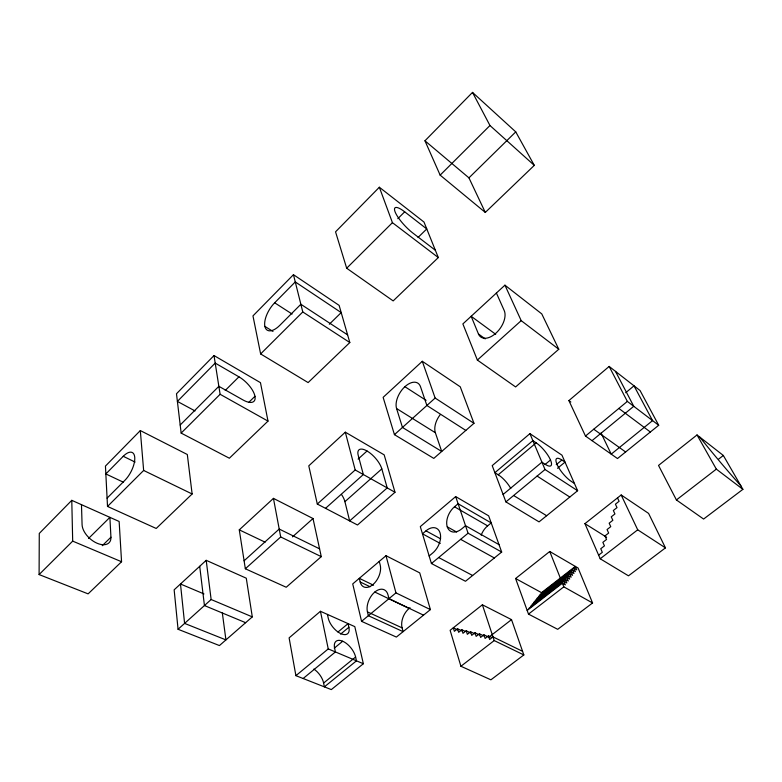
<?xml version="1.0" encoding="UTF-8"?>
<svg xmlns="http://www.w3.org/2000/svg" width="782" height="782" viewBox="0 0 782 782"><rect width="100%" height="100%" fill="white"/><g stroke="black" fill="none" stroke-linecap="round" stroke-linejoin="round"><path stroke-width="1.17" d="M39.1 574.574L39.276 533.441L71.778 500.343L119.147 521.477L121.562 561.74L88.112 593.87L39.1 574.574L72.687 541.124L71.778 500.343M140.32 430.569L105.443 466.082L107.515 506.433L156.214 528.466L192.128 493.98L187.318 454.508L140.32 430.569L143.644 470.451L107.515 506.433M214.014 355.556L176.488 393.757L181.15 433.091L229.361 458.223L268.001 421.107L260.465 382.662L214.014 355.556L220.113 394.284L268.001 421.107M293.455 274.678L252.967 315.889L260.631 353.933L308.118 382.584L349.818 342.536L339.134 305.391L293.455 274.678L302.781 311.95L349.818 342.536M379.348 187.24L335.546 231.834L346.68 268.226L393.17 300.904L438.301 257.561L423.981 222.039L379.348 187.24L392.427 222.665L438.301 257.561M424.958 140.799L472.504 92.403L515.758 131.884L534.292 165.373L485.299 212.43L440.149 175.139L424.958 140.799L468.946 177.866L485.299 212.43M107.085 498.144L124.856 480.363A17.732 7.712 -62.5 0 0 134.758 457.548A17.732 7.712 -62.5 0 0 123.243 456.297L105.844 473.941L123.517 482.279M347.619 334.892L300.865 304.276L279.751 325.39A19.022 9.032 -58.1 0 1 264.893 326.505A19.022 9.032 -58.1 0 1 274.668 302.8L295.264 281.921L341.206 312.605L329.32 324.237M180.192 425.007L218.862 386.318L243.036 399.973A18.445 7.976 44.5 0 0 254.991 396.415A18.445 7.976 44.5 0 0 238.93 376.826L215.197 363.083L177.397 401.401L195.041 410.941M181.15 433.091L220.113 394.284M260.631 353.933L302.781 311.95M346.68 268.226L392.427 222.665M440.149 175.139L489.962 125.511L472.504 92.403M225.236 390.453L238.93 376.826M397.813 218.677L404.695 211.824L426.757 228.94L418.038 237.464M88.561 538.446L109.891 517.352L110.936 537.205L102.266 545.689M468.946 177.866L515.758 131.884M248.93 402.212L254.971 396.298M206.194 560.323L174.151 589.823L178.061 629.275L219.439 645.57L252.293 616.881L246.281 578.201L206.194 560.323L211.14 599.52L178.061 629.275M239.272 529.854L273.446 498.378L313.005 518.525L321.275 556.647L286.222 587.253L245.343 568.768L239.272 529.854L265.118 542.17M345.321 432.182L308.782 465.837L317.297 504.048L357.511 524.996L394.998 492.269L384.177 454.86L345.321 432.182L355.184 469.962L394.998 492.269M422.3 361.294L383.131 397.354L394.441 434.655L433.795 458.389L473.97 423.306L460.256 386.807L422.3 361.294L435.144 398.048L473.97 423.306M504.937 285.176L462.876 323.924L477.372 360.072L515.612 386.943L558.778 349.241L541.77 313.895L504.937 285.176L521.203 320.649L558.778 349.241M244.092 560.792L279.213 529.052L319.574 548.837M358.107 459.083L367.041 451.009M245.343 568.768L280.699 536.96L273.446 498.378M317.297 504.048L355.184 469.962M394.441 434.655L435.144 398.048M477.372 360.072L521.203 320.649M292.488 536.872L313.005 518.525M325.527 508.329L363.337 474.527L358.224 455.378A16.617 6.745 48 0 1 366.944 450.95A16.617 6.745 48 0 1 381.812 468.877L387.217 487.909L349.652 520.91L344.921 501.673A16.334 7.263 47.8 0 0 341.49 494.468M344.921 501.673L381.812 468.877M320.444 611.289L289.105 637.868L295.909 675.668L331.314 689.597L363.356 663.732L354.803 626.626L320.444 611.289L328.245 648.913L363.356 663.732M385.995 555.699L352.721 583.91L361.567 621.338L396.376 637.076L430.403 609.598L419.738 572.883L385.995 555.699L395.956 592.883L430.403 609.598M455.681 496.59L420.296 526.609L431.429 563.529L465.486 581.27L501.682 552.043L488.662 515.837L455.681 496.59L468.066 533.207L501.682 552.043M529.922 433.639L492.21 465.622L505.915 501.897L539.042 521.877L577.624 490.725L561.965 455.173L529.922 433.639L545.025 469.523L577.624 490.725M568.885 400.599L609.158 366.435L640.067 390.541L658.698 425.271L617.487 458.545L585.483 436.053L568.885 400.599L570.85 402.016M429.152 555.963L432.739 552.982A15.278 9.697 -61.8 0 0 440.08 532.943A15.278 9.697 -61.8 0 0 425.985 530.851L422.476 533.823L440.276 543.441M499.014 544.634L465.534 525.709L461.839 528.779A15.454 9.961 -60.5 0 1 447.275 526.912A15.454 9.961 -60.5 0 1 454.489 506.795L458.105 503.745L491.204 522.914L487.636 525.856A15.044 10.078 -60.5 0 0 481.194 535.211M536.169 442.837L532.865 440.637L494.879 472.699L498.232 474.782L536.169 442.837A15.953 4.809 49.9 0 1 550.538 460.099A15.953 4.809 49.9 0 1 545.259 464.352L541.936 462.172L503.1 494.459M338 631.993L348.068 623.616L348.889 627.252L340.62 634.104M625.688 392.75L634.016 385.829L652.569 420.608L611.231 454.147L601.026 433.013M544.907 464.635L550.499 460.002M295.909 675.668L328.245 648.913M361.567 621.338L395.956 592.883M431.429 563.529L468.066 533.207M505.915 501.897L545.025 469.523M585.483 436.053L627.34 401.41L658.698 425.271M556.256 464.674L561.887 460.021L565.024 462.123L557.527 468.291M334.276 648.17L342.692 641.22M303.133 678.512L335.41 651.934L334.588 648.092A14.545 7.507 51.4 0 1 342.614 641.191A14.545 7.507 51.4 0 1 355.615 657.007L356.475 660.829L324.374 686.87L323.611 683.038A14.33 7.859 51.6 0 0 313.875 669.069M592.033 440.647L633.762 406.288L615.483 371.372M323.611 683.038L355.615 657.007M482.386 604.789L450.119 630.321L460.921 666.264L490.901 679.822L523.832 654.935L511.516 619.627L482.386 604.789L494.214 640.566L523.832 654.935M515.582 578.524L549.746 551.486L578.093 568.025L592.57 602.971L557.703 629.324L528.495 614.105L515.582 578.524L542.209 593.03M584.926 523.657L621.172 494.977L648.581 513.403L665.462 547.869L628.474 575.826L600.195 558.768L584.926 523.657L606.627 537.234M697.026 434.948L658.522 465.427L676.41 499.952L703.595 519.053L742.9 489.337L723.33 455.466L697.026 434.948L716.341 469.132L742.9 489.337M461.937 630.879L457.578 628.787L454.371 631.309L453.306 627.809L457.666 629.901M465.153 631.348L461.879 629.774L458.653 632.306L457.578 628.787M470.588 632.873L466.219 630.761L462.973 633.312L461.879 629.774M474.957 633.879L470.588 631.768L467.333 634.319L466.219 630.761M479.376 634.896L474.997 632.775L471.722 635.346L470.588 631.768M483.823 635.913L479.444 633.791L476.14 636.372L474.997 632.775M488.3 636.949L483.931 634.818L480.607 637.408L479.444 633.791M541.525 592.658L575.317 566.412L576.725 569.824L573.939 568.201L539.991 594.555M573.939 568.201L575.347 571.642L572.541 570.019L538.446 596.48L539.101 598.22M491.731 637.457L488.447 635.854L485.104 638.454L483.931 634.818M536.882 598.416L571.134 571.847L573.959 573.47L572.541 570.019M571.134 571.847L572.551 575.327L569.707 573.695L535.308 600.371L535.963 602.13M533.715 602.345L568.27 575.562L571.134 577.194L569.707 573.695M488.985 637.095L511.516 619.627M718.59 459.142L723.33 455.466M532.102 604.349L566.823 577.448L569.697 579.091L568.27 575.562M530.479 606.363L565.347 579.354L568.25 580.997L566.823 577.448M528.837 608.406L563.871 581.28L566.784 582.932L565.347 579.354M527.176 610.459L562.366 583.225L565.308 584.877L563.871 581.28M598.631 555.171L602.316 552.317L600.752 548.739L604.437 545.875L602.863 542.327L606.549 539.453L604.965 535.924L608.65 533.05L607.067 529.541L610.752 526.667L609.168 523.178L612.844 520.294L611.26 516.834L614.935 513.94L613.342 510.499L617.018 507.606L615.424 504.185L619.1 501.282L617.497 497.88M460.921 666.264L494.214 640.566M528.495 614.105L563.812 586.852L592.57 602.971M600.195 558.768L637.711 529.815L665.462 547.869M676.41 499.952L716.341 469.132M245.636 622.687L204.444 605.551L199.703 566.295M203.965 593.939L180.486 583.998L184.591 623.401L225.93 639.901L222.342 613.01M72.687 541.124L121.562 561.74M211.14 599.52L252.293 616.881M367.432 611.876L402.095 627.868L403.092 631.641L368.361 615.717L367.432 611.876A15.151 9.394 -64.7 0 1 374.852 592.003A15.151 9.394 -64.7 0 1 387.989 594.828L388.986 598.65L423.512 615.16M374.803 592.042L409.142 608.464M373.561 585.229L359.3 578.338L360.179 581.984L370.072 586.735M143.644 470.451L192.128 493.98M280.699 536.96L321.275 556.647M123.243 456.297L135.1 462.074M522.572 651.318L493.002 636.9L489.64 639.5L488.447 635.854M438.663 557.537L472.631 575.493M425.985 530.851L440.628 538.818M460.647 539.355L494.351 557.967M447.245 526.814L456.659 532.043M454.489 506.795L487.636 525.856M513.627 495.505L546.657 515.729M264.863 326.377L272.986 331.441M396.572 408.536L435.359 432.729L441.713 451.468L402.466 427.441L396.572 408.536A17.302 9.97 -57.7 0 1 404.959 386.64A17.302 9.97 -57.7 0 1 420.511 386.728L426.884 405.477L465.818 430.423M537.097 476.082L569.804 497.039M274.668 302.8L292.106 314.032M404.89 386.699L426.102 400.355M574.418 483.442L571.251 481.37A15.62 4.604 50.4 0 1 557.009 464.371A15.62 4.604 50.4 0 1 561.887 460.021M593.743 429.22L625.62 451.976M495.71 334.305L471.165 316.28L478.457 333.982L485.221 338.889M618.855 408.429L650.35 432.006M740.896 485.857C726.722 469.982 712.998 453.707 699.714 437.05M435.349 250.25L412.935 233.104A19.951 5.083 46.7 0 1 395.106 211.902A19.951 5.083 46.7 0 1 404.695 211.824M489.962 125.511L534.292 165.373M609.158 366.435L627.34 401.41M621.172 494.977L637.711 529.815M496.404 293.035L504.214 310.532A18.074 10.645 -54 0 1 495.993 333.112A18.074 10.645 -54 0 1 478.457 333.982M549.746 551.486L563.812 586.852M379.26 561.408L380.208 565.034A14.78 8.993 -63.7 0 1 372.975 584.545A14.78 8.993 -63.7 0 1 360.179 581.984M327.453 614.417L328.225 618.083A14.213 7.194 50.5 0 0 340.981 633.713A14.213 7.194 50.5 0 0 348.889 627.252M81.475 504.673L82.081 524.673A17.175 10.029 41.8 0 0 97.017 543.216A17.175 10.029 41.8 0 0 110.936 537.205M402.095 627.868A14.77 9.511 -65.1 0 1 410.061 607.77M498.232 474.782A15.689 5.347 50 0 1 510.773 488.476M435.359 432.729A16.793 10.176 -57.6 0 1 440.207 414.695"/></g></svg>
